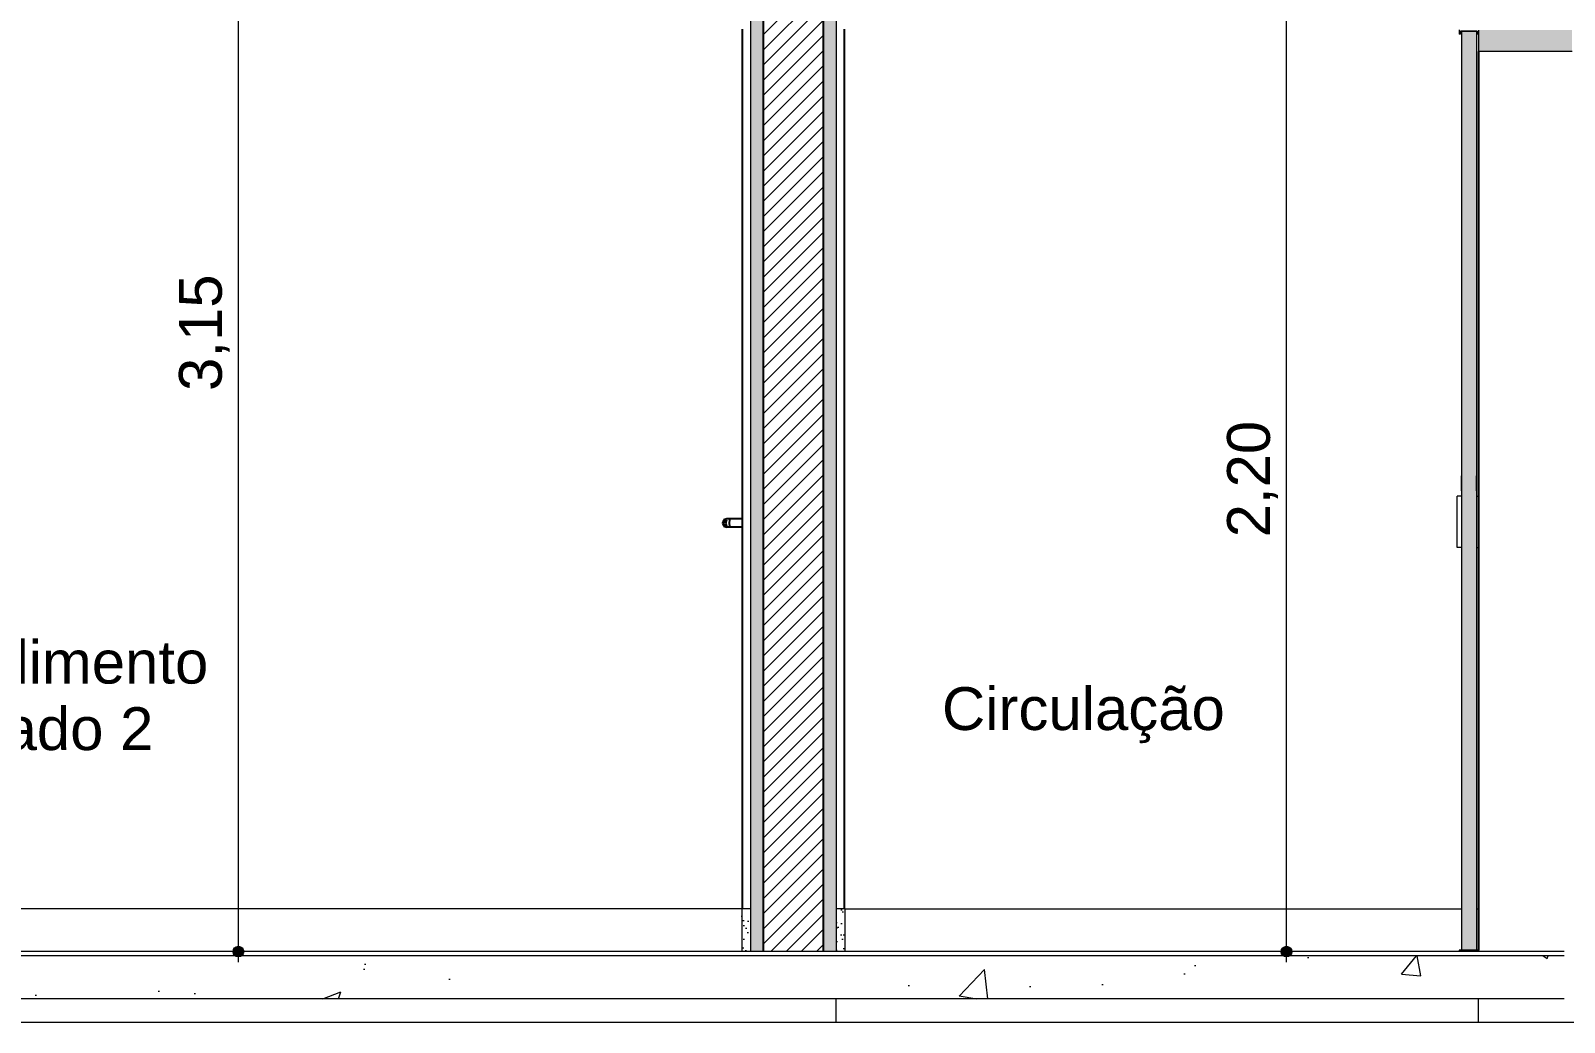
# Model space of a CAD drawing. Header units: metres. Extents: x -77 to 97, y 0 to 6.
# Drawn here: x 78.848 to 82.426, y 0.63 to 2.944 of the extents above; entities that cross this region are included whole.
import ezdxf

# ---------------------------------------------------------------- set-up
doc = ezdxf.new("R2010")
doc.units = ezdxf.units.M
doc.header["$MEASUREMENT"] = 0
for name, color, linetype, lineweight in [('0_Caneta_No__1', 7, 'Continuous', 35), ('LAJES.EST_Caneta_No__241', 7, 'Continuous', 13), ('LAJES.EST_Caneta_No__4', 7, 'Continuous', 20), ('LAJES.EST_Caneta_No__7', 7, 'Continuous', 13), ('PAREDE CONSTRUIR_Caneta_No__241', 7, 'Continuous', 13), ('PAREDE CONSTRUIR_Caneta_No__3', 7, 'Continuous', 25), ('PISO - Rodapé_Caneta_No__11', 7, 'Continuous', 5), ('Portas Archicad_Caneta_No__3', 7, 'Continuous', 25), ('Portas Archicad_Caneta_No__98', 7, 'Continuous', 0)]:
    doc.layers.add(name, color=color, linetype=linetype, lineweight=lineweight)
for name, color, linetype in [('COTAS CORTE', 7, 'Continuous'), ('PAREDE CONSTRUIR', 7, 'Continuous'), ('Portas Archicad', 7, 'Continuous')]:
    doc.layers.add(name, color=color, linetype=linetype)
for name, color, linetype, lineweight, true_color in [('COTAS CORTE_Caneta_No__25', 7, 'Continuous', 13, 0x982312), ('LAJES.EST_Caneta_No__254', 7, 'Continuous', 0, 0xd1c9ad), ('LAJES.EST_Caneta_No__97', 7, 'Continuous', 5, 0x6b6b6b), ('PISO - Rodapé_Caneta_No__97', 7, 'Continuous', 5, 0x6b6b6b), ('Portas Archicad_Caneta_No__23', 7, 'Continuous', 0, 0x721b0e), ('Portas Archicad_Caneta_No__97', 7, 'Continuous', 5, 0x6b6b6b)]:
    doc.layers.add(name, color=color, linetype=linetype, lineweight=lineweight, true_color=true_color)
doc.styles.add('ESTILO_GERADO_1', font='arial.ttf')
doc.dimstyles.new('ESTILO_GERADO__10', dxfattribs={"dimtxt": 0.1, "dimasz": 0.0475, "dimexe": 0.18, "dimexo": 0.624631, "dimgap": 0, "dimtad": 1, "dimzin": 0, "dimdsep": 46, "dimtxsty": 'ESTILO_GERADO_1', "dimblk": 'ARROWHEAD_11', "dimblk1": 'ARROWHEAD_11', "dimblk2": 'ARROWHEAD_11', "dimcen": 0.09, "dimclrd": 256, "dimclre": 256, "dimclrt": 256, "dimadec": 0, "dimazin": 0, "dimtfac": 1, "dimtdec": 4, "dimtmove": 0, "dimatfit": 3, "dimfxl": 0, "dimtolj": 1, "dimtzin": 0, "dimarcsym": 0})
pattern_1 = [(45, (29.87522, 0.845284), (-0.015909903, 0.015909903), [0, -0.015, 0, -0.0225]), (110, (29.92522, 0.845284), (0.021143084, 0.007695453), [0, -0.011, 0, -0.019])]

# ---------------------------------------------------------------- blocks, each defined once
blk = doc.blocks.new('*D152', base_point=(29.8752, 0.7953))
at = {"layer": 'COTAS CORTE_Caneta_No__25', "linetype": 'Continuous', "lineweight": 13, "true_color": 0x982312}
for points in [[(79.3197, 3.9553), (79.3206, 3.9505), (79.3233, 3.9464), (79.3274, 3.9437), (79.3322, 3.9428), (79.337, 3.9437), (79.341, 3.9464), (79.3437, 3.9505), (79.3447, 3.9553), (79.3437, 3.9601), (79.341, 3.9641), (79.337, 3.9668), (79.3322, 3.9678), (79.3274, 3.9668), (79.3233, 3.9641), (79.3206, 3.9601)], [(79.3197, 3.9453), (79.3206, 3.9405), (79.3233, 3.9364), (79.3274, 3.9337), (79.3322, 3.9328), (79.337, 3.9337), (79.341, 3.9364), (79.3437, 3.9405), (79.3447, 3.9453), (79.3437, 3.9501), (79.341, 3.9541), (79.337, 3.9568), (79.3322, 3.9578), (79.3274, 3.9568), (79.3233, 3.9541), (79.3206, 3.9501)], [(79.3197, 0.7953), (79.3206, 0.7905), (79.3233, 0.7864), (79.3274, 0.7837), (79.3322, 0.7828), (79.337, 0.7837), (79.341, 0.7864), (79.3437, 0.7905), (79.3447, 0.7953), (79.3437, 0.8001), (79.341, 0.8041), (79.337, 0.8068), (79.3322, 0.8078), (79.3274, 0.8068), (79.3233, 0.8041), (79.3206, 0.8001)]]:
    blk.add_hatch(color=24, dxfattribs=at).paths.add_polyline_path(points)
at = {"layer": 'COTAS CORTE_Caneta_No__25', "color": 24, "linetype": 'Continuous', "lineweight": 13, "true_color": 0x982312}
for p, q in [((79.3197, 3.9453), (78.7076, 3.9453)), ((79.3791, 3.9453), (79.3447, 3.9453)), ((79.3322, 0.8078), (79.3322, 3.9328)), ((79.3197, 0.7953), (78.7076, 0.7953)), ((79.3791, 0.7953), (79.3447, 0.7953)), ((79.3322, 0.7703), (79.3322, 0.7828))]:
    blk.add_line(p, q, dxfattribs=at)
for centre in [(79.3322, 3.9453), (79.3322, 0.7953)]:
    blk.add_circle(centre, 0.0125, dxfattribs=at)
at = {"layer": 'COTAS CORTE_Caneta_No__25', "color": 24, "lineweight": 13, "true_color": 0x982312, "char_height": 0.1, "attachment_point": 7, "rotation": 90, "style": 'ESTILO_GERADO_1'}
for s, insert in [('\\A1;{\\pql;\\fArial|b0|i0|c0|p0;\\W1.000000;0,01}', (79.3122, 3.6659)), ('\\A1;{\\pql;\\fArial|b0|i0|c0|p0;\\W1.000000;3,15}', (79.3122, 2.1034))]:
    blk.add_mtext(s, dxfattribs=dict(at, insert=insert))
blk = doc.blocks.new('ARROWHEAD_11')
at = {"color": 0, "linetype": 'Continuous', "lineweight": 0}
blk.add_line((0, 0), (-1, 0), dxfattribs=at)
at = {"color": 0, "linetype": 'Continuous', "lineweight": 0, "const_width": 0.25, "flags": 128}
blk.add_lwpolyline([(-0.125, 0, 1), (0.125, 0, 1)], format="xyb", close=True, dxfattribs=at)
blk = doc.blocks.new('*D168', base_point=(29.8752, 0.7953))
at = {"layer": 'COTAS CORTE_Caneta_No__25', "linetype": 'Continuous', "lineweight": 13, "true_color": 0x982312}
for points in [[(81.765, 2.9953), (81.7659, 2.9905), (81.7686, 2.9864), (81.7727, 2.9837), (81.7775, 2.9828), (81.7822, 2.9837), (81.7863, 2.9864), (81.789, 2.9905), (81.79, 2.9953), (81.789, 3.0001), (81.7863, 3.0041), (81.7822, 3.0068), (81.7775, 3.0078), (81.7727, 3.0068), (81.7686, 3.0041), (81.7659, 3.0001)], [(81.765, 0.7953), (81.7659, 0.7905), (81.7686, 0.7864), (81.7727, 0.7837), (81.7775, 0.7828), (81.7822, 0.7837), (81.7863, 0.7864), (81.789, 0.7905), (81.79, 0.7953), (81.789, 0.8001), (81.7863, 0.8041), (81.7822, 0.8068), (81.7775, 0.8078), (81.7727, 0.8068), (81.7686, 0.8041), (81.7659, 0.8001)]]:
    blk.add_hatch(color=24, dxfattribs=at).paths.add_polyline_path(points)
at = {"layer": 'COTAS CORTE_Caneta_No__25', "color": 24, "linetype": 'Continuous', "lineweight": 13, "true_color": 0x982312}
for p, q in [((81.765, 2.9953), (81.7306, 2.9953)), ((81.7775, 0.8078), (81.7775, 2.9828)), ((82.4021, 2.9953), (81.79, 2.9953)), ((81.765, 0.7953), (81.7306, 0.7953)), ((82.4021, 0.7953), (81.79, 0.7953)), ((81.7775, 0.7703), (81.7775, 0.7828))]:
    blk.add_line(p, q, dxfattribs=at)
for centre in [(81.7775, 2.9953), (81.7775, 0.7953)]:
    blk.add_circle(centre, 0.0125, dxfattribs=at)
at = {"layer": 'COTAS CORTE_Caneta_No__25', "color": 24, "lineweight": 13, "true_color": 0x982312, "insert": (81.7575, 1.7618), "char_height": 0.1, "attachment_point": 7, "rotation": 90, "style": 'ESTILO_GERADO_1'}
blk.add_mtext('\\A1;{\\pql;\\fArial|b0|i0|c0|p0;\\W1.000000;2,20}', dxfattribs=at)

msp = doc.modelspace()

# ---------------------------------------------------------------- hatches: boundary and pattern name
at = {"layer": 'LAJES.EST_Caneta_No__254', "linetype": 'Continuous', "lineweight": 0, "true_color": 0xd1c9ad}
h = msp.add_hatch(dxfattribs=at)
h.set_pattern_fill('Haie_OD_0004', color=9, style=0, pattern_type=2)
h.set_pattern_definition([(45, (29.87522, 1.29528), (-0.159099, 0.159099), [0, -0.15, 0, -0.225]), (110, (30.37522, 1.29528), (0.2114308, 0.0769545), [0, -0.11, 0, -0.19])])
h.paths.add_polyline_path([(82.4258, 0.7953), (76.9754, 0.7953), (76.9754, 0.7853), (82.4258, 0.7853)])
at = {"layer": 'LAJES.EST_Caneta_No__97', "linetype": 'Continuous', "lineweight": 5, "true_color": 0x6b6b6b}
h = msp.add_hatch(dxfattribs=at)
h.set_pattern_fill('AR_CONC_0004', color=251, style=0, pattern_type=2)
h.set_pattern_definition([(50, (29.8752, 0.7953), (-0.546554, 0.0478173), [0.05715, -0.62865]), (355, (29.8752, 0.7953), (-0.10573, 0.5731705), [0.04572, -0.502922]), (100.4514, (29.92077, 0.7913), (0.440824, 0.525353), [0.04857, -0.534271]), (46.1842, (29.8752, 0.9477), (-0.813237, 0.126127), [0.085725, -0.942975]), (96.6356, (29.943, 0.9372), (0.712212, 0.742278), [0.072855, -0.801407]), (351.1842, (29.8752, 0.9477), (0.712212, 0.742278), [0.06858, -0.754379]), (21, (29.9514, 0.9096), (-0.454843, 0.3067956), [0.05715, -0.62865]), (326, (29.9514, 0.9096), (0.185406, 0.552564), [0.04572, -0.50292]), (71.4514, (29.9893, 0.884), (0.640249, 0.2457683), [0.04857, -0.53427]), (37.5, (29.87522, 0.79528), (0.0092658, 0.2536651), [0, -0.496824, 0, -0.51054, 0, -0.504825]), (7.5, (29.87522, 0.79528), (0.200459, 0.3005417), [0, -0.291084, 0, -0.485394, 0, -0.192405]), (327.5, (29.7053, 0.79528), (-0.4067718, 0.0171862), [0, -0.1905, 0, -0.59436, 0, -0.78867]), (317.5, (29.6291, 0.7953), (0.4443875, 0.0762795), [0, -0.24765, 0, -0.394716, 0, -0.56007])])
h.paths.add_polyline_path([(76.9754, 0.6853), (82.4258, 0.6853), (82.4258, 0.7853), (76.9754, 0.7853)])
at = {"layer": 'PAREDE CONSTRUIR', "linetype": 'Continuous', "lineweight": 0, "true_color": 0xffffff}
for points in [[(80.5268, 0.7953), (80.5568, 0.7953), (80.5568, 4.3453), (80.5268, 4.3453)], [(80.6968, 0.7953), (80.7268, 0.7953), (80.7268, 4.3453), (80.6968, 4.3453)]]:
    msp.add_hatch(color=7, dxfattribs=at).paths.add_polyline_path(points)
at = {"layer": 'PAREDE CONSTRUIR', "linetype": 'Continuous', "lineweight": 0, "true_color": 0x000000}
h = msp.add_hatch(dxfattribs=at)
h.set_pattern_fill('common_brick_0004', color=18, style=0, pattern_type=2)
h.set_pattern_definition([(45, (29.87522, 0.795284), (-0.01767767, 0.01767767), [])])
h.paths.add_polyline_path([(80.5568, 4.3453), (80.5568, 0.7953), (80.6968, 0.7953), (80.6968, 4.3453)])
at = {"layer": 'PISO - Rodapé_Caneta_No__97', "linetype": 'Continuous', "lineweight": 5, "true_color": 0x6b6b6b}
h = msp.add_hatch(dxfattribs=at)
h.set_pattern_fill('cut_stone_0004', color=251, style=0, pattern_type=2)
h.set_pattern_definition(pattern_1)
h.paths.add_polyline_path([(80.5068, 0.8953), (80.5068, 0.7953), (80.5268, 0.7953), (80.5268, 0.8953)])
h = msp.add_hatch(dxfattribs=at)
h.set_pattern_fill('cut_stone_0004', color=251, style=0, pattern_type=2)
h.set_pattern_definition(pattern_1)
h.paths.add_polyline_path([(80.7268, 0.8953), (80.7268, 0.7953), (80.7468, 0.7953), (80.7468, 0.8953)])
at = {"layer": 'Portas Archicad', "linetype": 'Continuous', "lineweight": 0, "true_color": 0xffffff}
for points in [[(82.1858, 0.7983), (82.2208, 0.7983), (82.2208, 2.9423), (82.1858, 2.9423)], [(82.2258, 2.8953), (82.4258, 2.8953), (82.4258, 2.9453), (82.2258, 2.9453)], [(82.4438, 2.8953), (82.4438, 2.9453), (82.4258, 2.9453), (82.4258, 2.8953)]]:
    msp.add_hatch(color=7, dxfattribs=at).paths.add_polyline_path(points)

# ---------------------------------------------------------------- linework, layer by layer
at = {"layer": 'LAJES.EST_Caneta_No__241', "color": 7, "linetype": 'Continuous', "lineweight": 13}
for p, q in [((80.7268, 0.6303), (80.7268, 0.6853)), ((82.2258, 0.6303), (82.2258, 0.6853)), ((76.9754, 0.6303), (80.7268, 0.6303)), ((80.7268, 0.6303), (82.2258, 0.6303)), ((82.2258, 0.6303), (90.1758, 0.6303))]:
    msp.add_line(p, q, dxfattribs=at)
at = {"layer": 'LAJES.EST_Caneta_No__4', "color": 7, "linetype": 'Continuous', "lineweight": 20}
msp.add_line((82.4258, 0.6853), (76.9754, 0.6853), dxfattribs=at)
at = {"layer": 'LAJES.EST_Caneta_No__7', "color": 7, "linetype": 'Continuous', "lineweight": 13}
for p, q in [((80.5068, 0.7953), (77.1954, 0.7953)), ((82.4258, 0.7853), (76.9754, 0.7853))]:
    msp.add_line(p, q, dxfattribs=at)
at = {"layer": 'LAJES.EST_Caneta_No__7', "color": 7, "linetype": 'Continuous', "lineweight": 13, "flags": 128}
for points in [[(80.7468, 0.7953), (80.7268, 0.7953), (80.6968, 0.7953), (80.5568, 0.7953), (80.5268, 0.7953), (80.5068, 0.7953)], [(82.4258, 0.7953), (82.2258, 0.7953), (82.1808, 0.7953), (80.7468, 0.7953)]]:
    msp.add_lwpolyline(points, dxfattribs=at)
at = {"layer": 'PAREDE CONSTRUIR_Caneta_No__241', "color": 7, "linetype": 'Continuous', "lineweight": 13}
for p, q in [((80.5268, 3.9453), (80.5268, 0.8953)), ((80.7268, 3.9453), (80.7268, 0.8953)), ((80.5268, 0.8953), (80.5268, 0.7953)), ((80.7268, 0.8953), (80.7268, 0.7953))]:
    msp.add_line(p, q, dxfattribs=at)
at = {"layer": 'PAREDE CONSTRUIR_Caneta_No__3', "color": 7, "linetype": 'Continuous', "lineweight": 25}
for p, q in [((80.5568, 4.3453), (80.5568, 0.7953)), ((80.6968, 4.3453), (80.6968, 0.7953))]:
    msp.add_line(p, q, dxfattribs=at)
at = {"layer": 'PISO - Rodapé_Caneta_No__11', "color": 7, "linetype": 'Continuous', "lineweight": 5}
for p, q in [((80.5068, 0.8953), (77.1954, 0.8953)), ((80.5068, 0.8953), (80.5068, 0.7953)), ((80.5268, 0.8953), (80.5068, 0.8953)), ((80.7468, 0.8953), (80.7268, 0.8953)), ((80.7468, 0.8953), (82.1858, 0.8953)), ((80.7468, 0.8953), (80.7468, 0.7953)), ((82.2208, 0.8953), (82.2258, 0.8953))]:
    msp.add_line(p, q, dxfattribs=at)
at = {"layer": 'Portas Archicad_Caneta_No__23', "color": 26, "linetype": 'Continuous', "lineweight": 0, "true_color": 0x721b0e}
for p, q in [((82.1808, 2.9458), (82.1808, 2.9358)), ((82.1838, 2.9358), (82.1808, 2.9358)), ((82.1838, 2.9428), (82.1838, 2.9358)), ((82.2228, 2.9428), (82.1838, 2.9428)), ((82.2228, 2.9428), (82.2228, 2.9358)), ((82.2258, 2.9358), (82.2228, 2.9358)), ((82.2258, 2.9453), (82.2258, 2.9358)), ((82.1808, 0.7983), (82.1808, 0.7953)), ((82.1858, 0.7983), (82.1808, 0.7983)), ((82.2258, 0.7983), (82.2208, 0.7983)), ((82.2258, 0.7983), (82.2258, 0.7953))]:
    msp.add_line(p, q, dxfattribs=at)
at = {"layer": 'Portas Archicad_Caneta_No__3', "color": 7, "linetype": 'Continuous', "lineweight": 25}
for p, q in [((80.5078, 2.9473), (80.5078, 0.8953)), ((80.7458, 2.9473), (80.7458, 0.8953)), ((82.2258, 2.8953), (82.2258, 0.7983)), ((80.4647, 1.8024), (80.4618, 1.7953)), ((80.4618, 1.7953), (80.4647, 1.7882)), ((80.4663, 1.8024), (80.4635, 1.7953)), ((80.4635, 1.7953), (80.4663, 1.7882)), ((80.4718, 1.8053), (80.4647, 1.8024)), ((80.4711, 1.8024), (80.469, 1.7953)), ((80.469, 1.7953), (80.4711, 1.7882)), ((80.4729, 1.8053), (80.4718, 1.8053)), ((80.4762, 1.8053), (80.4729, 1.8053)), ((80.481, 1.8053), (80.4762, 1.8053)), ((80.4783, 1.8024), (80.4771, 1.7953)), ((80.4771, 1.7953), (80.4783, 1.7882)), ((80.4868, 1.8053), (80.481, 1.8053)), ((80.5078, 1.8053), (80.4868, 1.8053)), ((80.4647, 1.7882), (80.4718, 1.7853)), ((80.4729, 1.7853), (80.4718, 1.7853)), ((80.4762, 1.7853), (80.4729, 1.7853)), ((80.481, 1.7853), (80.4762, 1.7853)), ((80.4868, 1.7853), (80.481, 1.7853)), ((80.5078, 1.7853), (80.4868, 1.7853))]:
    msp.add_line(p, q, dxfattribs=at)
at = {"layer": 'Portas Archicad_Caneta_No__97', "color": 251, "linetype": 'Continuous', "lineweight": 5, "true_color": 0x6b6b6b}
for p, q in [((82.1857, 1.8703), (82.1857, 1.9053)), ((82.2209, 1.8703), (82.2209, 1.9053)), ((82.1857, 1.8703), (82.1857, 1.8353)), ((82.2209, 1.8703), (82.2209, 1.8353)), ((82.1857, 1.8353), (82.1857, 1.8003)), ((82.2209, 1.8353), (82.2209, 1.8003))]:
    msp.add_line(p, q, dxfattribs=at)
at = {"layer": 'Portas Archicad_Caneta_No__98', "color": 7, "linetype": 'Continuous', "lineweight": 0}
for p, q in [((82.1858, 2.9423), (82.1858, 0.7983)), ((82.2208, 2.9423), (82.1858, 2.9423)), ((82.2208, 2.9423), (82.2208, 0.7983)), ((82.2258, 2.9358), (82.2258, 2.8953)), ((82.1758, 1.7383), (82.1758, 1.8583)), ((82.1858, 1.8583), (82.1758, 1.8583)), ((82.2208, 1.8583), (82.2258, 1.8583)), ((82.1858, 1.7383), (82.1758, 1.7383)), ((82.2208, 1.7383), (82.2258, 1.7383)), ((82.2208, 0.7983), (82.1858, 0.7983))]:
    msp.add_line(p, q, dxfattribs=at)
at = {"layer": 'Portas Archicad_Caneta_No__98', "color": 7, "linetype": 'Continuous', "lineweight": 0, "flags": 128}
msp.add_lwpolyline([(82.4438, 2.8953), (82.4258, 2.8953), (82.2258, 2.8953)], dxfattribs=at)

# ---------------------------------------------------------------- texts
at = {"layer": '0_Caneta_No__1', "color": 7, "linetype": 'Continuous', "lineweight": 35, "insert": (78.6136, 1.5207), "char_height": 0.1, "width": 1.680809, "attachment_point": 2, "line_spacing_factor": 0.931164, "style": 'ESTILO_GERADO_1'}
msp.add_mtext('\\A1;{\\pqc;\\fArial|b0|i0|c0|p0;\\W1.000000;Sala de Atendimento Individualizado 2}', dxfattribs=at)
at = {"layer": '0_Caneta_No__1', "color": 7, "linetype": 'Continuous', "lineweight": 35, "insert": (81.3037, 1.4123), "char_height": 0.1, "attachment_point": 2, "style": 'ESTILO_GERADO_1'}
msp.add_mtext('\\A1;{\\pqc;\\fArial|b0|i0|c0|p0;\\W1.000000;Circulação}', dxfattribs=at)

# ---------------------------------------------------------------- dimensions: what is measured, and where the dimension line sits
at = {"layer": 'COTAS CORTE', "color": 24, "linetype": 'Continuous', "lineweight": 13, "true_color": 0x982312}
for base, p1, p2, picture, middle in [((79.3322, 3.9453), (76.9754, 0.7953), (78.8511, 3.9453), '*D152', (79.2622, 2.2328)), ((81.7775, 2.9953), (82.2258, 0.7953), (82.2263, 2.9953), '*D168', (81.7075, 1.8913))]:
    dim = msp.add_linear_dim(base=base, p1=p1, p2=p2, angle=90, dimstyle='ESTILO_GERADO__10', dxfattribs=at)
    dim.commit()
    dim.dimension.update_dxf_attribs({"geometry": picture, "text_midpoint": middle, "dimtype": 160, "text_rotation": 90})

doc.saveas('drawing.dxf')
